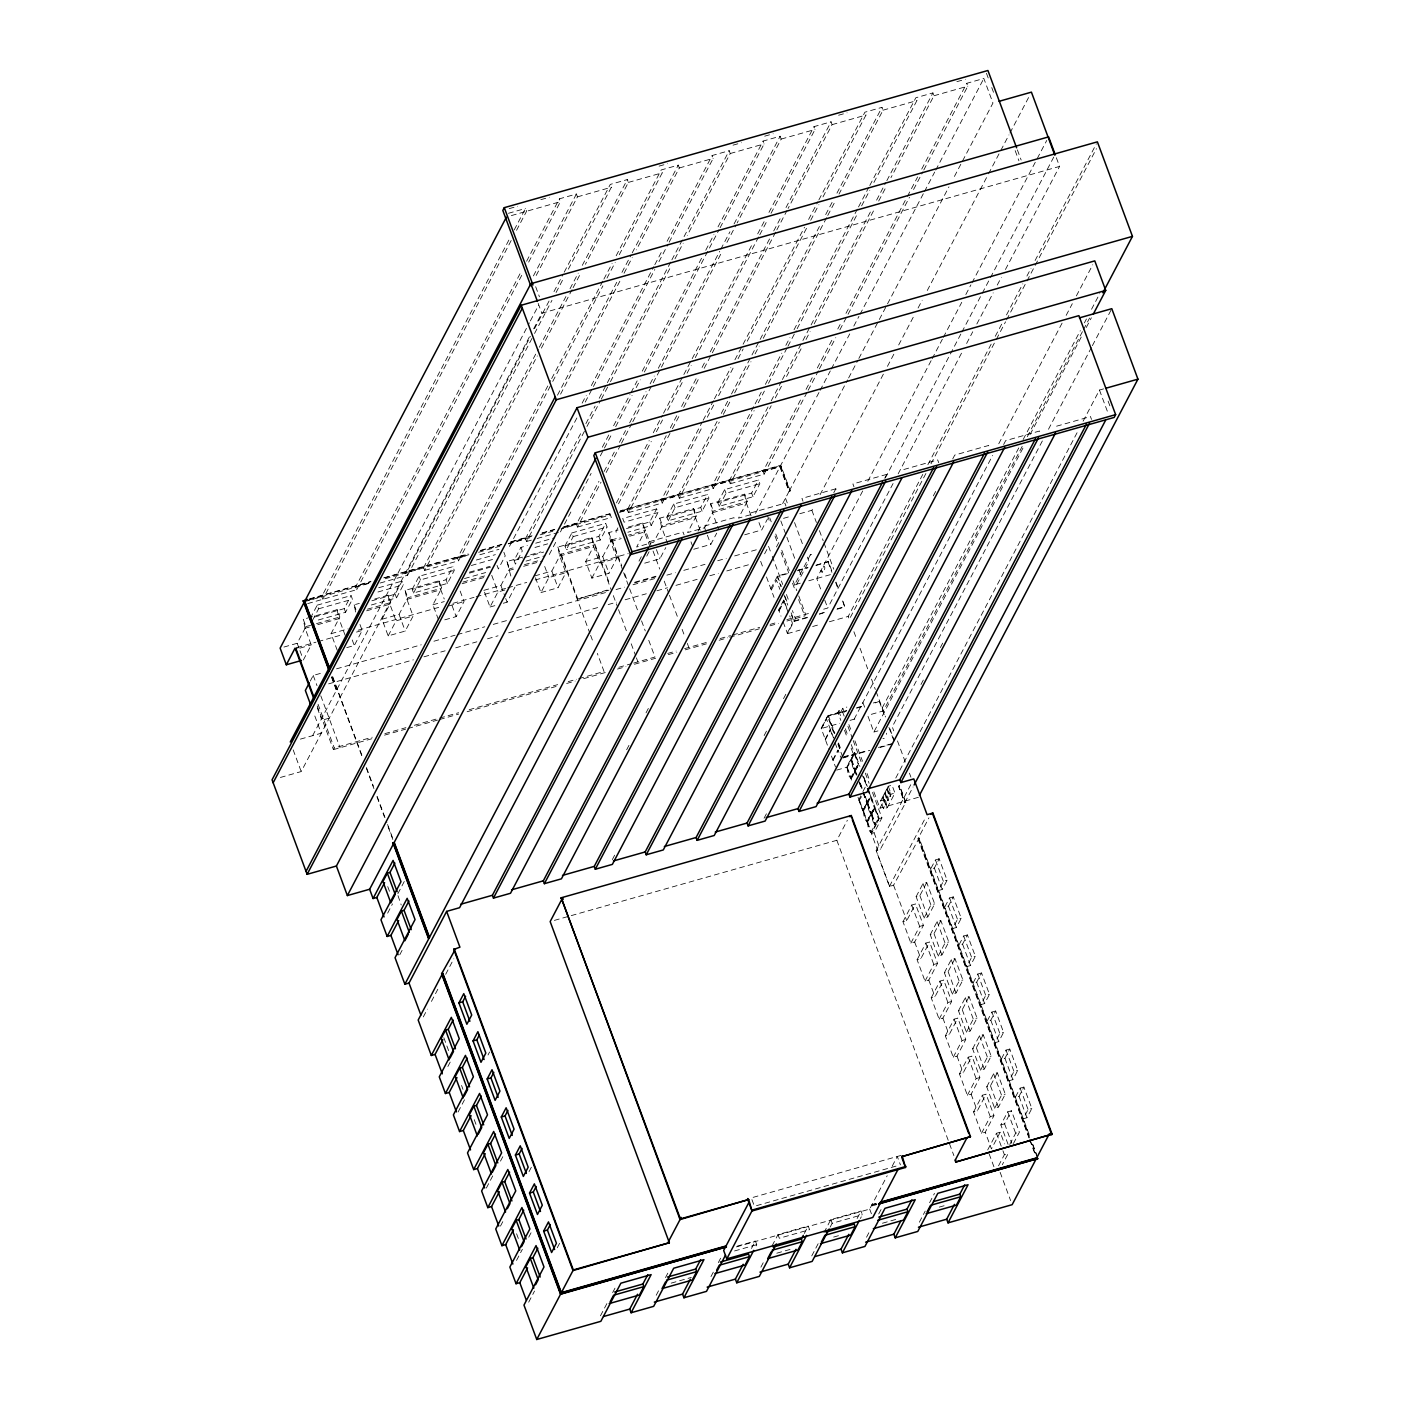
<?xml version="1.0" encoding="UTF-8"?>
<svg xmlns="http://www.w3.org/2000/svg" width="1410" height="1410" viewBox="0 0 1410 1410"><rect width="100%" height="100%" fill="white"/><g stroke="black" fill="none" stroke-linecap="round" stroke-linejoin="round"><path stroke-width="0.75" stroke-dasharray="5 3.75" d="M822.753 571.72C818.064 566.661 823.757 578.735 824.85 567.701C824.321 563.736 821.343 569.605 824.85 567.701M283.921 647.049L297.193 643.277L305.952 626.604L303.238 619.29L308.438 617.809M310.359 618.232L317.215 605.172L318.572 608.82L311.716 621.88M308.526 600.202L321.78 596.448L510.138 237.691M514.227 229.9L525.489 208.451L526.547 211.288L516.307 230.782M511.178 240.528L322.837 599.285L321.78 596.448M303.379 659.951L311.257 644.916L305.089 628.261L303.238 619.29M337.254 650.345L331.068 633.689L339.828 616.998L337.096 609.684L310.482 617.227M314.589 617.016L344.216 608.626L351.072 595.566L352.447 599.215L345.591 612.275L315.946 620.682M307.68 603.586L356.712 589.68L355.655 586.842L521.488 270.984M526.6 261.238L559.365 198.845L576.408 194.016L577.465 196.854L534.478 278.739M356.712 589.68L522.528 273.822M528.679 262.119L560.404 201.683L559.365 198.845M310.27 681.065L313.231 675.443L321.709 673.046M533.421 275.902L576.408 194.016M346.719 647.648L354.298 645.498L362.194 630.481L359.444 623.079M331.526 677.258L336.056 689.472L337.219 688.82M312.632 735.667L529.349 322.872M530.371 320.934L538.549 305.353M280.396 777.456L301.211 771.552L529.543 336.637M533.65 328.83L541.828 313.231L1059.562 166.415L1055.914 156.563M438.422 619.607L432.923 604.802L441.683 588.129L438.951 580.797L405.093 590.402L406.944 599.373L413.112 616.029L405.234 631.063L388.173 635.892L381.987 619.237L390.746 602.563L388.032 595.231L371.641 599.885M371.87 600.783L395.152 594.174L402.009 581.114L403.366 584.78L396.51 597.84L371.112 605.049M380.118 583.035L407.631 575.227L406.591 572.389L530.442 336.479M534.531 328.689L549.9 299.431M553.989 291.641L563.207 274.086M564.229 272.148L610.283 184.41L627.344 179.563L628.402 182.401L585.397 264.287M407.631 575.227L533.544 335.421M534.566 333.465L551.962 300.33M556.069 292.522L563.225 278.88M568.353 269.134L611.341 187.248L610.283 184.41M381.987 619.237L399.048 614.408L407.807 597.734L441.683 588.129M412.213 589.345L419.07 576.285L452.927 566.679L454.302 570.327L447.446 583.405L413.571 592.993L412.213 589.345L446.071 579.739L452.927 566.679M406.591 572.389L423.635 567.56L538.285 349.187M539.307 347.248L565.921 296.558M570.01 288.75L578.206 273.152M582.295 265.362L627.344 179.563M388.173 635.892L396.069 620.876L413.112 616.029M423.635 567.56L424.692 570.398L537.298 355.937M541.387 348.129L572.09 289.632M573.112 287.693L580.285 274.033M413.571 592.993L420.427 579.933L454.302 570.327M317.197 705.916L333.412 749.626L334.276 747.97L372.222 737.218M424.692 570.398L458.567 560.792L457.51 557.955L550.658 380.524M551.68 378.585L602.863 281.101M603.885 279.145L612.081 263.547M616.17 255.756L661.22 169.958L678.263 165.129L679.32 167.966L636.333 249.852M458.567 560.792L551.715 383.361M552.738 381.423L602.898 285.877M606.987 278.087L615.183 262.489M619.272 254.681L662.259 172.796L661.22 169.958M557.479 395.188L616.857 282.106M621.969 272.359L631.187 254.822M632.209 252.866L678.263 165.129M560.581 394.13L619.959 281.048M624.048 273.24L632.226 257.642M444.785 619.836L456.153 616.611L464.049 601.594L459.924 590.49M582.136 403.137L586.243 395.329M591.354 385.582L653.799 266.649M654.822 264.71L661.977 251.05M667.106 241.304L712.138 155.523L729.199 150.694L730.239 153.514L687.252 235.399M509.486 546.34L577.042 417.66M585.238 402.079L592.412 388.42M593.434 386.481L654.839 269.486M658.946 261.696L668.146 244.142M669.168 242.203L713.196 158.361L712.138 155.523M483.841 590.349L500.902 585.52L509.662 568.847L516.007 567.049M520.924 547.397L522.282 551.063L515.425 564.123L514.068 560.457L520.924 547.397L527.269 545.6M508.446 543.52L525.489 538.673L581.801 431.442M585.89 423.652L595.108 406.098M599.197 398.29L606.353 384.648M607.393 382.692L670.843 261.819M671.865 259.863L729.199 150.694M484.529 592.2L490.028 607.005L497.924 591.988L505.503 589.838M525.489 538.673L526.547 541.51L585.925 428.428M586.948 426.472L600.255 401.127M601.277 399.189L609.455 383.59M610.477 381.634L670.878 266.596M674.967 258.805L683.163 243.207M503.299 603.251L507.089 602.176L514.967 587.159M602.352 447.181L609.525 433.54M613.614 425.732L629.988 394.536M631.028 392.597L637.161 380.894M642.273 371.147L701.651 258.065M705.74 250.257L713.936 234.659M718.025 226.869L763.074 141.088L780.118 136.241L781.175 139.079L737.166 222.921M560.422 531.905L571.684 510.455M577.818 498.77L591.125 473.408M600.343 455.871L603.409 450.019M604.432 448.063L611.605 434.421M615.694 426.631L632.068 395.435M636.174 387.627L640.263 379.836M644.352 372.029L719.082 229.707M720.105 227.75L764.114 143.908L763.074 141.088M549.283 554.518L556.157 541.458M534.778 575.914L551.839 571.068L560.581 554.394M564.987 546.005L571.843 532.945L573.2 536.611L566.344 549.671L564.987 546.005L598.862 536.399L605.718 523.339L607.076 527.005L600.219 540.065L566.344 549.671M563.154 527.992L576.426 524.238L598.95 481.339M604.062 471.592L614.302 452.099M619.413 442.352L625.564 430.649M629.653 422.841L646.027 391.663M650.116 383.855L654.222 376.065M658.311 368.257L719.735 251.28M720.757 249.323L729.957 231.786M734.064 223.978L780.118 136.241M535.465 577.765L540.964 592.57L548.842 577.554L565.904 572.707L559.717 556.051L557.866 547.08L591.742 537.474L611.076 589.574M576.426 524.238L577.483 527.076L601.012 482.22M606.141 472.473L620.471 445.19M621.493 443.233L631.733 423.74M632.755 421.784L652.196 384.736M653.218 382.797L660.391 369.138M661.413 367.199L721.797 252.161M726.925 242.414L736.143 224.86M540.964 592.57L558.008 587.741L566.767 571.05M387.644 913.169L392.491 903.898M397.884 893.658L404.74 880.598M617.703 556.615L608.944 573.288L591.883 578.135L585.696 561.462L594.456 544.789L560.528 554.412M616.434 502.929L649.199 440.537M653.288 432.747L662.506 415.192M663.528 413.236L691.164 360.607M692.187 358.651L752.57 243.613M757.699 233.866L764.854 220.224M768.961 212.416L813.993 126.636L831.054 121.806L832.094 124.644L788.084 208.469M618.514 503.811L651.261 441.418M656.39 431.671L662.524 419.986M667.653 410.222L683.004 380.982M687.093 373.192L691.182 365.384M695.289 357.594L758.739 236.704M759.779 234.765L766.934 221.106M771.023 213.315L815.05 129.473L813.993 126.636M607.216 590.05L577.201 599.179L608.961 590.173M585.696 561.462L602.757 556.633L611.517 539.96M617.88 527.834L615.923 531.57L617.28 535.236M619.765 511.936L627.344 509.786L666.243 435.708M670.349 427.9L677.505 414.258M681.594 406.45L696.963 377.21M702.074 367.464L705.141 361.612M710.27 351.865L769.631 238.783M773.72 230.976L780.893 217.334M786.004 207.587L831.054 121.806M591.883 578.135L600.642 561.444M627.344 509.786L628.402 512.623L671.389 430.737M672.411 428.781L679.585 415.139M683.674 407.349L699.025 378.091M704.154 368.345L711.31 354.703M712.332 352.747L775.8 231.875M776.822 229.918L787.062 210.425M399.77 954.799L402.678 949.23M626.498 528.574L649.781 521.964L656.637 508.904L657.994 512.57L651.138 525.63L627.855 532.24M628.402 512.623L662.277 503.017L661.22 500.18L702.162 422.207M703.185 420.25L713.425 400.757M714.447 398.801L730.821 367.605M734.927 359.814L742.083 346.155M743.105 344.216L804.528 227.221M808.617 219.431L817.835 201.877M818.858 199.938L864.912 112.201L881.973 107.354L883.03 110.192L839.02 194.034M662.277 503.017L702.198 426.983M707.309 417.237L714.482 403.595M718.571 395.787L733.923 366.547M738.029 358.739L743.14 348.993M747.229 341.202L806.608 228.12M810.697 220.312L818.893 204.714M822.982 196.924L865.969 115.038L864.912 112.201M638.994 561.145L642.043 555.328M667.758 543.819L661.572 527.164L659.721 518.193L693.597 508.587L696.311 515.919L662.4 525.525L653.676 542.198L636.633 547.027L645.375 530.354L628.455 535.148M666.842 517.135L673.698 504.075L707.573 494.469L708.93 498.118L702.074 511.178L668.199 520.784L666.842 517.135L700.717 507.529L707.573 494.469M661.22 500.18L678.28 495.351L717.179 421.255M721.268 413.465L730.486 395.91M731.508 393.972L750.948 356.924M751.971 354.967L759.144 341.326M760.166 339.369L820.567 224.349M825.678 214.584L832.852 200.943M836.941 193.152L881.973 107.354M646.749 556.174L649.71 550.534M678.28 495.351L679.32 498.188L719.259 422.154M723.348 414.346L730.503 400.704M734.61 392.896L750.984 361.7M755.073 353.91L759.179 346.102M763.268 338.312L826.736 217.422M827.758 215.483L834.914 201.824M668.199 520.784L675.055 507.723L708.93 498.118M644.705 563.154L659.862 558.853L665.784 547.573M423.3 1016.927L427.371 1009.172M431.442 1001.417L439.567 985.925M445.683 974.31L453.809 958.8M696.311 515.919L687.551 532.592L704.612 527.745L713.372 511.072L747.229 501.466L744.515 494.152L710.64 503.74L712.491 512.729L718.677 529.385M679.32 498.188L713.196 488.583L712.156 485.745L754.121 405.798M755.143 403.859L761.277 392.156M765.383 384.366L781.757 353.17M785.846 345.362L789.935 337.572M794.041 329.764L857.509 208.891M858.531 206.935L868.754 187.442M869.776 185.485L915.848 97.748L932.909 92.919L933.949 95.757L890.961 177.642M713.196 488.583L754.139 410.592M758.245 402.784L764.379 391.099M768.468 383.291L786.903 348.2M787.926 346.243L796.121 330.645M797.143 328.706L857.527 213.668M861.616 205.878L869.811 190.279M873.9 182.472L916.905 100.586L915.848 97.748M698.073 531.165L700.1 527.287L733.976 517.682L735.033 520.519M717.778 502.683L724.634 489.623L758.492 480.017L759.849 483.683L752.993 496.743L719.135 506.349L717.778 502.683L751.636 493.077L758.492 480.017M712.156 485.745L729.199 480.916L770.142 402.925M771.164 400.969L781.404 381.476M782.427 379.519L801.885 342.471M802.907 340.533L810.063 326.873M811.085 324.935L871.486 209.896M876.597 200.149L885.815 182.595M886.837 180.656L932.909 92.919M729.199 480.916L730.257 483.736L771.199 405.763M775.288 397.955L781.44 386.252M786.551 376.505L801.902 347.265M806.009 339.457L810.098 331.667M814.187 323.859L874.588 208.839M878.677 201.031L885.85 187.389M719.135 506.349L725.991 493.288L759.849 483.683M693.738 549.248L710.799 544.401L716.703 533.139M447.869 1066.524L451.764 1059.121M747.229 501.466L738.487 518.14L753.645 513.839M730.257 483.736L764.132 474.13L763.074 471.31L800.95 399.171M806.062 389.407L812.213 377.721M817.324 367.975L832.675 338.717M837.804 328.971L840.871 323.119M845.982 313.373L906.383 198.352M907.406 196.395L917.646 176.902M921.735 169.094L966.766 83.313L983.828 78.467L992.957 103.053L953.037 179.088M764.132 474.13L807.119 392.244M808.141 390.306L818.382 370.795M819.404 368.856L835.777 337.66M839.866 329.852L847.04 316.21M848.062 314.254L909.485 197.277M913.574 189.486L922.792 171.932M923.814 169.975L967.824 86.151L966.766 83.313M626.657 749.767L629.706 743.934M646.027 712.861L649.076 707.044M755.531 513.311L779.941 466.833L789.054 491.403L781.651 505.503M763.074 471.31L780.135 466.463L819.034 392.368M820.056 390.429L830.296 370.936M831.318 368.979L849.736 333.888M853.825 326.08L858.954 316.333M859.977 314.395L923.444 193.505M924.466 191.549L934.689 172.055M935.729 170.117L983.828 78.467M744.674 534.795L761.717 529.966L767.551 518.845M458.109 1111.979L465.882 1097.156M488.019 1054.997L489.587 1052.019M780.135 466.463L789.247 491.033L847.604 379.907M848.626 377.95L857.826 360.414M858.849 358.457L878.307 321.41M879.329 319.471L886.502 305.811M887.524 303.873L948.93 186.878M789.054 491.403L790.217 490.768L780.752 465.247L620.224 510.772M764.608 553.83L767.569 548.19M612.328 859.606L615.377 853.79M776.469 546.957L779.536 541.123M770.812 588.693L777.474 576.038L787.661 573.147M799.734 513.734L811.878 510.297L813.923 506.401M820.056 494.734L883.365 374.144M887.436 366.371L894.592 352.764M898.681 344.974L913.997 315.805M918.069 308.032L922.158 300.242M927.269 290.513L987.511 175.774M988.533 173.818L999.76 152.439M1000.783 150.482L1008.961 134.919M1009.983 132.981L1029.37 96.021M771.305 589.997L776.452 580.18L779.889 589.415M833.786 492.672L835.83 488.794L836.888 491.632M778.866 610.371L784.03 600.554M779.078 610.953L784.242 601.136M810.45 554.624L794.605 584.798L800.774 583.035M796.791 584.181L808.864 561.145L807.366 557.091M486.344 1188.066L494.117 1173.243M500.479 1161.117L503.423 1155.53M787.274 633.055L792.438 623.22L789.706 615.853M783.167 621.986L787.503 633.636L793.883 621.493L809.358 617.104M791.116 612.804L794.147 620.982L795.381 618.62L792.402 610.583M862.691 490.997L816.742 578.505L821.131 590.332M867.802 481.268L931.111 360.678M932.133 358.739L942.338 339.281M943.361 337.343L961.743 302.339M965.832 294.549L970.926 284.838M971.948 282.881L1035.257 162.309M1037.231 158.554L1046.714 140.489M815.897 565.586L828.393 561.603L832.182 571.808M786.921 621.017L804.705 615.976L805.568 614.319L797.531 592.658M884.722 478.237L886.767 474.359L887.807 477.197M885.286 477.955L960.844 334.047M961.867 332.09L981.272 295.148M982.294 293.192L989.432 279.585M990.455 277.629L1053.764 157.056M500.462 1226.101L503.388 1220.549M529.032 1171.675L531.94 1166.14M823.687 609.19L827.705 608.045L893.076 483.542M898.188 473.813L961.514 353.187M966.626 343.458L972.741 331.773M976.83 324L993.186 292.875M997.258 285.084L1001.347 277.312M1005.436 269.521L1059.562 166.415M764.132 735.562L767.199 729.745M783.502 698.673L786.568 692.839M837.011 609.261L844.801 607.058L842.81 600.413M829.38 621.757L848.221 616.417L922.774 474.43M927.868 464.718L991.177 344.128M995.266 336.338L1002.422 322.731M1006.493 314.959L1022.832 283.833M1026.921 276.06L1031.01 268.27M1035.099 260.498L1096.363 143.802M925.912 473.496L849.313 619.378L848.221 616.417M931.005 463.784L995.337 341.238M996.359 339.299L1005.559 321.797M1006.581 319.858L1025.969 282.899M1026.991 280.942L1096.434 148.684M516.518 1260.434L522.37 1249.313M528.732 1237.205L531.658 1231.6M764.079 818.223L767.146 812.389M933.332 495.862L936.399 490.028M952.702 458.955L954.746 455.077L988.621 445.472L989.661 448.31M834.509 733.676L827.899 715.875L841.047 711.592M821.378 728.882L826.542 719.065L834.156 739.598M844.149 716.121L841.876 710.023L838.738 710.904L837.91 712.491L840.836 720.404M528.697 1302.188L534.531 1291.066M557.267 1247.762L560.175 1242.21M825.202 739.175L830.349 729.34M825.396 739.721L830.561 729.904M840.448 712.755L842.827 708.225L846.846 707.08M832.834 759.743L837.998 749.926L840.748 757.346M854.143 719.206L992.622 455.448M998.756 443.762L1062.082 323.137M1066.171 315.364L1072.305 303.696M1076.376 295.906L1092.732 264.78M833.046 760.307L838.192 750.472M1003.638 444.52L1005.665 440.625L1039.54 431.019L1040.598 433.857M875.205 702.903L879.664 701.193L873.372 702.973M843.656 756.8L853.332 754.068L854.654 752.341L859.871 766.405M836.676 770.107L846.828 767.216L854.654 752.341M846.881 767.939L851.428 760.096L855.112 770.036C850.23 790.235 842.986 764.167 851.428 760.096M851.129 759.884L854.812 753.645L858.514 763.586C854.689 780.329 847.639 757.029 854.812 753.645M882.202 707.979L1019.042 447.358M1023.131 439.567L1080.307 330.663M1084.396 322.872L1086.44 318.995M1091.534 309.266L1099.712 293.703M1022.18 446.424L883.312 710.94L868.719 715.064M1027.291 436.695L1082.422 331.667M1083.444 329.728L1089.578 318.043M868.014 716.315L873.865 732.054L1023.977 446.159M1030.093 434.492L1082.175 335.298M1086.264 327.525L1091.358 317.796M850.582 777.897L855.112 770.036M854.812 769.825L858.514 763.586M855.465 770.988L850.935 778.831L855.465 770.988L856.945 774.971M855.165 770.776C864.559 756.148 851.763 770.653 856.645 774.742M1042.36 440.942L892.248 726.837L893.746 730.874M1048.476 429.274L1091.375 347.583M1092.397 345.644L1111.785 308.684M571.244 915.619L836.853 840.289L847.357 820.267M860.699 795.822L859.148 799.54M862.902 791.609L865.299 787.027M863.554 792.773L867.238 802.713L862.708 810.574L859.025 800.616L861.034 796.756M859.025 800.616L861.528 796.632M920.994 684.467L924.061 678.651M940.364 647.578L943.431 641.744M862.708 810.574L867.238 802.713M863.255 792.543L866.938 802.501L870.64 796.262L867.679 788.296M866.938 802.501L870.64 796.262M863.061 811.508L867.591 803.665L871.292 813.605C866.41 833.803 859.166 807.718 867.591 803.665M867.291 803.436L870.975 797.196L874.676 807.154C870.851 823.898 863.801 800.58 870.975 797.196M600.466 1315.812L608.256 1300.989M612.663 1292.6L615.588 1286.995M866.745 821.466L871.292 813.605M870.992 813.394L874.676 807.154M867.097 822.4L871.644 814.557L875.328 824.497C870.446 844.696 863.202 818.611 871.644 814.557M871.345 814.328L875.028 808.089L878.712 818.047C874.887 834.79 867.855 811.473 875.028 808.089M880.58 800.88L882.396 797.443C884.229 795.064 887.895 804.951 885.321 805.322L883.506 808.758L880.58 800.88L884.334 799.822L887.26 807.701L883.506 808.758M882.678 796.914L884.546 793.337C886.379 790.939 890.062 800.845 887.472 801.197L885.586 804.793L883.4 796.721M884.828 792.79L886.714 789.212C888.547 786.815 892.23 796.721 889.639 797.091L887.754 800.668L885.568 792.596M890.644 796.35L886.996 788.683L888.265 786.251L892.019 785.176L894.945 793.054L887.26 807.701M873.883 791.891L879.928 808.212L884.334 799.822M895.773 778.038L1077.98 431.002M1083.091 421.238L1099.465 390.059L1103.589 388.878M870.798 832.341L875.328 824.497M875.028 824.286L878.712 818.047M889.922 796.544L891.19 794.13L894.945 793.054M881.92 817.87L879.258 818.628L871.45 833.504L874.094 832.764L881.92 817.87L872.103 791.415M910.754 784.718L876.174 850.582L889.463 886.379L893.57 885.216L919.126 838.104L1029.67 1135.914M889.622 886.326L876.174 850.582L880.281 849.419L905.837 802.308L899.668 785.634L898.699 785.916L904.885 802.572L905.837 802.308M904.885 802.572L913.063 786.974M656.214 1295.261L659.122 1289.709M665.485 1277.619L668.41 1272.014M889.463 886.379L925.066 818.575M1029.23 1137.623L918.157 838.368L928.926 817.87M710.975 1276.579L713.901 1271.027M718.307 1262.637L721.233 1257.033M902.982 921.717L911.724 905.044L915.478 903.986L923.409 925.365L914.667 942.039L910.913 943.096L902.982 921.717L906.718 920.659L915.478 903.986M916.13 896.654L922.986 883.594L926.74 882.537L934.671 903.916L927.815 916.976L924.079 918.033L916.13 896.654L919.884 895.597L926.74 882.537M943.361 881.285L935.429 859.906L939.166 858.849L935.429 859.906L930.582 869.124L934.337 868.066L939.166 858.849L947.115 880.21L942.268 889.446L938.514 890.521L943.361 881.303L947.115 880.21M910.913 943.096L919.672 926.423L923.409 925.365M924.079 918.033L930.935 904.973L934.671 903.916M751.477 1248.467L755.39 1240.994L756.765 1244.66L754.755 1248.467M917.099 959.752L925.841 943.079L929.595 942.021L937.544 963.4L928.785 980.073L925.031 981.148L917.099 959.752L920.853 958.694L929.595 942.021M930.247 934.689L937.104 921.629L940.858 920.571L948.789 941.951L941.933 955.011L938.196 956.086L930.247 934.689L934.002 933.632L940.858 920.571M953.301 896.883L949.547 897.958L944.7 907.176L948.454 906.101L953.283 896.883L961.232 918.262L956.385 927.498L952.631 928.556L957.478 919.338L961.232 918.262M760.889 1267.167L764.766 1259.747M772.098 1245.788L777.985 1234.596L808.212 1226.013L809.587 1229.679L779.342 1238.262L777.985 1234.596M925.031 981.148L933.79 964.458L937.544 963.4M938.196 956.086L945.053 943.026L948.789 941.951M804.299 1233.486L808.212 1226.013M931.217 997.804L939.977 981.131L943.713 980.056L951.662 1001.435L942.902 1018.126L939.148 1019.183L931.217 997.804L934.971 996.729L943.713 980.056M944.365 972.741L951.221 959.681L954.975 958.606L962.907 980.003L956.051 993.063L952.314 994.12L944.365 972.741L948.119 971.666L954.975 958.606M967.419 934.918L963.664 935.993L958.818 945.211L962.572 944.154L967.419 934.936L975.35 956.297L970.503 965.533L966.766 966.59L971.596 957.372L975.35 956.297M811.755 1255.887L819.545 1241.064M823.951 1232.675L830.807 1219.615L861.034 1211.031L862.409 1214.697L860.4 1218.522M939.148 1019.183L947.908 1002.51L951.662 1001.435M952.314 994.12L959.17 981.06L962.907 980.003M830.155 1227.088L832.164 1223.281L862.409 1214.697M945.335 1035.839L954.094 1019.166L957.831 1018.108L965.779 1039.487L957.02 1056.16L953.266 1057.218L945.335 1035.839L949.089 1034.781L957.831 1018.108M958.483 1010.776L965.339 997.716L969.093 996.659L977.042 1018.038L970.168 1031.098L966.432 1032.155L958.483 1010.776L962.237 1009.719L969.093 996.659M981.536 972.953L977.782 974.046L972.935 983.246L976.689 982.188L981.536 972.97L989.467 994.35L984.621 1003.567L980.884 1004.643L985.713 995.425L989.467 994.35M857.121 1218.504L861.034 1211.031M736.372 1246.898L869.67 1209.093L887.207 1175.711M892.248 1166.088L897.289 1156.482L900.408 1164.871M875.998 1203.735L871.874 1204.915L872.226 1205.85L876.632 1204.299M953.266 1057.218L962.025 1040.545L965.779 1039.487M966.432 1032.155L973.288 1019.095L977.042 1018.038M866.533 1237.205L870.411 1229.784M878.73 1213.957L881.655 1208.37M959.452 1073.874L968.212 1057.2L971.948 1056.143L979.897 1077.522L971.137 1094.195L967.383 1095.27L959.452 1073.874L963.206 1072.816L971.948 1056.143M972.618 1048.811L979.474 1035.751L983.211 1034.693L991.159 1056.072L984.303 1069.132L980.549 1070.208L972.618 1048.811L976.355 1047.753L983.211 1034.693M995.654 1011.005L991.9 1012.08L987.053 1021.298L990.807 1020.223L995.654 1011.023L1003.585 1032.384L998.738 1041.62L995.002 1042.677L999.831 1033.459L1003.585 1032.384M967.383 1095.27L976.143 1078.597L979.897 1077.522M980.549 1070.208L987.405 1057.147L991.159 1056.072M973.57 1111.926L982.329 1095.253L986.083 1094.178L994.015 1115.574L985.255 1132.248L981.501 1133.305L973.57 1111.926L977.324 1110.851L986.083 1094.178M986.736 1086.863L993.592 1073.803L997.328 1072.728L1005.277 1094.125L998.421 1107.185L994.667 1108.242L986.736 1086.863L990.472 1085.788L997.328 1072.728M1009.771 1049.04L1006.017 1050.115L1001.17 1059.333L1004.925 1058.275L1009.771 1049.058L1017.72 1070.419L1012.873 1079.655L1009.119 1080.712L1013.949 1071.512L1017.72 1070.419M919.355 1222.223L925.189 1211.102M929.595 1202.712L934.478 1193.389M981.501 1133.305L990.261 1116.632L994.015 1115.574M994.667 1108.242L1001.523 1095.182L1005.277 1094.125M987.687 1149.961L996.447 1133.287L1000.201 1132.23L1004.519 1143.898M1008.062 1144.356L1000.853 1124.898L1007.709 1111.838L1011.446 1110.78L1019.395 1132.177L1012.539 1145.237M1023.889 1087.075L1020.135 1088.168L1015.306 1097.385L1019.042 1096.31L1023.889 1087.092L1031.838 1108.489L1026.991 1117.725L1023.237 1118.782L1028.084 1109.547L1031.838 1108.489M1000.201 1132.23L991.441 1148.903L985.255 1132.248M1000.853 1124.898L1004.59 1123.841L1011.446 1110.78M998.544 1165.806L1004.396 1154.702L1008.132 1153.627L1002.298 1164.748M1009.771 1144.444L1015.641 1133.252L1019.395 1132.177M886.485 734.363L886.555 733.182M884.193 738.54L882.942 738.417M509.169 208.645L517.611 206.248M540.841 199.656L549.283 197.259M659.104 166.116L667.547 163.719M733.024 145.16L741.466 142.762M764.696 136.171L773.156 133.774M838.615 115.215L847.075 112.818M956.879 81.674L965.339 79.277M508.428 213.298L525.489 208.451M511.372 215.589L560.404 201.683M577.465 196.854L611.341 187.248M628.402 182.401L662.259 172.796M679.32 167.966L713.196 158.361M730.239 153.514L764.114 143.908M781.175 139.079L815.05 129.473M832.094 124.644L865.969 115.038M883.03 110.192L916.905 100.586M933.949 95.757L967.824 86.151M309.742 598.809L371.006 581.449M383.679 577.853L468.155 553.883M480.828 550.305L501.942 544.313M510.402 541.916L533.632 535.324M542.074 532.927L554.747 529.332M563.207 526.935L611.781 513.17M309.231 599.268L370.284 581.96M384.877 577.818L468.332 554.148M480.369 550.746L501.537 544.736M511.689 541.863L531.306 536.293M541.881 533.297L554.588 529.702M564.511 526.882L609.754 514.051L610.107 515.002L561.074 528.909M621.123 510.825L780.558 465.617L790.023 491.138M355.655 586.842L370.812 582.541M457.51 557.955L468.878 554.729M304.542 601.647L370.618 582.912M385.23 578.77L468.684 555.099M478.607 552.279L499.774 546.287M508.252 543.872L531.658 537.245M540.118 534.848L552.826 531.235M619.572 512.306L780.911 466.551M479.858 554.747L498.911 549.354M526.547 541.51L535.007 539.113M537.139 538.514L558.307 532.504M577.483 527.076L611.341 517.47L610.301 514.632M317.091 605.19L351.072 595.566M378.726 587.723L402.009 581.114M476.333 560.034L495.386 554.641M535.729 543.185L554.782 537.792M571.773 532.962L605.718 523.339M656.637 508.904L622.709 518.527L624.136 522.176L657.994 512.57M318.572 608.82L352.447 599.215M377.968 591.988L403.366 584.78M471.345 565.498L492.513 559.488M534.972 547.45L547.679 543.855M573.2 536.611L607.076 527.005M355.637 612.028L354.157 604.837L359.356 603.374M469.407 572.16L489.887 566.362M510.843 576.055L506.948 561.515L522.387 557.144M530.565 554.817L540.805 551.909M591.742 537.474L593.592 546.446L599.779 563.101L616.822 558.272L610.636 541.616L608.785 532.627L618.091 530.001M628.331 527.093L642.66 523.022L651.561 547.01M469.477 573.095L490.662 567.084M514.068 560.457L522.528 558.06M524.643 557.461L543.696 552.05M464.489 578.558L485.657 572.548M526 561.11L545.053 555.716M305.829 626.639L314.412 624.207M316.527 623.608L339.828 616.998M367.464 609.173L390.746 602.563M462.974 582.083L486.256 575.474M524.485 564.635L539.29 560.44M611.464 539.977L619.977 537.562M304.965 628.296L309.319 627.062M317.779 624.665L338.946 618.655L345.133 635.311M366.6 610.812L389.883 604.22L396.069 620.876M406.838 599.409L440.801 589.768L444.238 599.021M462.092 583.74L485.375 577.131M508.71 570.521L515.143 568.688M523.603 566.291L542.656 560.898M559.647 556.069L593.592 546.446M610.583 541.634L621.228 538.602M629.688 536.205L644.511 532.011L650.01 546.816M661.519 527.181L695.447 517.558L700.946 532.363M712.491 512.729L746.366 503.123L751.865 517.928M789.247 491.033L790.217 490.768M649.182 541.722L683.057 532.116L684.097 534.954M751.036 512.835L784.912 503.229L785.952 506.067M835.83 488.794L801.955 498.4L803.013 501.237M886.767 474.359L852.891 483.965L853.949 486.785M903.81 469.512L937.685 459.907L938.743 462.744M1056.601 426.19L1090.476 416.584L1091.516 419.422M331.068 633.689L348.129 628.842M432.923 604.802L444.291 601.577M297.017 647.56L315.981 642.184M318.078 641.585L341.273 635.011M358.122 630.217L440.325 606.917M452.962 603.339L474.042 597.346M476.139 596.765L505.644 588.393M507.759 587.794L526.723 582.418M535.148 580.021L628.278 553.619M299.925 648.142L311.257 644.916M356.501 632.085L362.194 630.481M448.891 605.895L464.049 601.594M783.537 518.334L791.627 516.042M490.028 607.005L495.721 605.401M634.87 582.207L656.038 576.197M634.482 582.929L655.65 576.937M336.532 668.834L421.238 644.811M433.945 641.215L455.13 635.205M457.245 634.606L484.776 626.798M493.236 624.401L508.058 620.188M516.536 617.791L605.489 592.57M616.064 589.556L624.542 587.159M633.019 584.762L656.302 578.153M666.895 575.139L675.372 572.742M683.832 570.345L705.018 564.335M717.725 560.739L726.203 558.325M734.663 555.928L757.963 549.318M328.636 683.85L413.359 659.827M423.934 656.831L445.119 650.821M455.712 647.824L476.88 641.814M487.472 638.818L498.065 635.804M508.658 632.808L599.708 606.987M608.186 604.573L616.663 602.176M625.124 599.779L646.309 593.769M656.901 590.772L667.476 587.759M675.954 585.361L697.139 579.351M709.847 575.756L718.307 573.359M726.784 570.944L750.085 564.335M810.327 554.659L811.296 554.377L810.133 555.029M336.056 689.472L337.025 689.19M797.848 570.257L808.018 567.366M816.178 565.058L828.393 561.603M787.379 573.676L777.192 576.567L780.981 586.772M797.566 570.786L807.754 567.895M808.758 580.779L835.249 573.271M329.112 718.201L322.449 720.087L323.313 718.448L321.392 718.994L316.88 706.833M300.418 739.122L321.216 733.235L313.654 712.861M384.86 733.641L405.939 727.648M414.364 725.269L437.541 718.695M439.656 718.095L458.62 712.72M469.16 709.723L557.673 684.625M568.212 681.629L576.637 679.25M578.752 678.651L604.044 671.477L597.329 653.394M618.849 667.283L631.557 663.669M633.672 663.07L654.963 657.042L648.265 638.959M667.67 653.429L676.13 651.032M684.608 648.635L707.591 642.114M720.105 638.554L730.521 635.61M732.618 635.011L759.708 627.327M770.124 624.383L778.479 622.004M786.815 619.642L811.614 612.61M333.412 749.626L371.835 738.734M384.542 735.139L405.71 729.129M407.842 728.529L437.488 720.122M439.603 719.523L458.655 714.112M467.133 711.715L556.086 686.476M566.661 683.48L575.139 681.083M583.617 678.686L606.899 672.077M617.492 669.063L625.97 666.666M634.429 664.269L655.615 658.259M668.322 654.663L676.8 652.248M685.26 649.851L706.445 643.841M719.153 640.246L727.613 637.831M729.728 637.232L759.391 628.825M769.966 625.828L778.443 623.432M794.147 620.982L809.64 616.593M819.615 613.755L825.608 612.063L819.333 614.284M837.293 608.75L845.083 606.529M787.503 633.636L800.069 630.076M812.636 626.516L821.008 624.136M827.899 715.875L846.74 710.517M856.786 707.679L865 705.352M846.476 711.045L827.617 716.386L821.254 728.529L839.761 723.277M856.504 708.19L864.718 705.864M850.036 720.369L858.32 718.025M873.865 732.054L877.954 730.909M843.321 757.434L868.049 750.42M878.448 747.476L893.024 743.352M843.057 757.963L869.864 750.349M880.263 747.406L892.741 743.863M879.928 808.212L918.404 797.302M554.377 920.395L569.129 916.2M918.157 838.368L919.126 838.104M901.043 1155.407L751.283 1197.883L753.786 1204.598M756.518 1205.673L896.178 1166.07M876.192 1203.364L872.067 1204.545L872.402 1205.48M872.226 1205.85L876.438 1204.651M737.254 1246.14L755.39 1240.994M734.575 1250.952L756.765 1244.66M671.16 1283.135L691.323 1277.425M776.804 1253.19L792.931 1248.608M833.645 1237.063L841.717 1234.772M882.448 1223.228L896.548 1219.227M939.289 1207.101L947.361 1204.81M1017.368 149.848L1021.14 160.017M986.454 73.285L988.727 79.418M991.759 87.579L994.032 93.712M1015.165 150.623L1018.919 160.793M1108.119 401.127L1110.393 407.243M1099.465 390.059L1108.577 414.575M811.878 510.297L816.408 522.476M819.422 530.601L823.193 540.77M823.951 542.797L833.751 569.199M897.483 740.937L905.696 763.074M909.432 773.138L910.931 777.174M835.971 582.03L839.003 590.191M828.128 562.114L831.918 572.337M835.707 582.541L838.738 590.72M842.528 600.924L844.801 607.058M853.914 631.733L856.205 637.919M860.029 648.23L867.679 668.834M871.503 679.126L875.328 689.437M876.086 691.499L885.55 717.02M889.957 728.899L894.363 740.779M879.399 701.704L885.268 717.549M888.952 727.437L894.081 741.29M949.547 897.941L957.478 919.32M963.664 935.976L971.613 957.372M977.782 974.028L985.731 995.407M991.9 1012.063L999.849 1033.442M1006.017 1050.097L1013.966 1071.494M1020.153 1088.15L1028.084 1109.547M934.337 868.066L942.268 889.446M948.454 906.101L956.385 927.498M962.572 944.154L970.503 965.533M976.689 982.188L984.621 1003.567M990.807 1020.223L998.738 1041.62M1004.925 1058.275L1012.873 1079.655M1019.042 1096.31L1026.991 1117.725M1032.719 1144.127L1038.06 1158.509M905.661 802.66L899.474 786.004L898.505 786.286L904.691 802.942M918.932 838.457L1029.476 1136.284M1032.525 1144.497L1037.866 1158.879M1029.987 1139.65L1035.24 1153.803M917.963 838.738L1029.036 1137.993M1029.793 1140.003L1035.046 1154.173M862.902 702.533L865.105 708.437M824.779 600.166L827.705 608.045M785.493 498.188L787.767 504.269M794.553 522.564L802.836 544.894M888.265 786.251L891.19 794.13M922.986 883.594L930.935 904.973M937.104 921.629L945.053 943.026M951.221 959.681L959.17 981.06M965.339 997.716L973.288 1019.095M979.474 1035.751L987.405 1057.147M993.592 1073.803L1001.523 1095.182M1007.709 1111.838L1015.641 1133.252M887.436 789.001L890.362 796.879M886.714 789.212L889.639 797.091M885.286 793.125L888.194 801.003M884.546 793.337L887.472 801.197M762.528 470.728L762.88 471.663M780.84 520.942L786.11 535.165M786.868 537.192L795.152 559.541M798.924 569.693L801.18 575.791M919.884 895.597L927.815 916.976M934.002 933.632L941.933 955.011M948.119 971.666L956.051 993.063M962.237 1009.719L970.168 1031.098M976.355 1047.753L984.303 1069.132M990.472 1085.788L998.421 1107.185M1004.59 1123.841L1011.816 1143.298M883.118 797.249L886.044 805.11M882.396 797.443L885.321 805.322M842.827 708.225L844.343 712.297M848.89 724.546L851.164 730.662M854.936 740.867L862.515 761.277M867.062 773.526L870.093 781.686M847.921 726.291L852.451 738.505M853.209 740.55L861.528 762.933M865.299 773.103L869.071 783.273M769.772 517.858L771.235 521.823M775.764 534.002L778.778 542.127M781.792 550.252L789.336 570.574M793.107 580.726L796.791 590.702M767.428 515.566L770.477 523.762M775.042 536.047L777.315 542.198M781.122 552.456L788.736 572.936M792.526 583.194L795.575 591.389M798.624 599.585L804.705 615.976M911.724 905.044L919.672 926.423M925.841 943.079L933.79 964.458M939.977 981.131L947.908 1002.51M954.094 1019.166L962.025 1040.545M968.212 1057.2L976.143 1078.597M982.329 1095.253L990.261 1116.632M996.447 1133.287L1002.228 1148.85M1002.951 1150.807L1004.396 1154.702M863.59 776.452L867.326 786.498M868.066 788.49L879.258 818.628M838.738 710.904L841.682 718.818M845.348 728.723L848.291 736.637M851.235 744.55L854.16 752.482M863.643 777.404L866.586 785.37L862.409 775.553M854.337 753.768L858.02 763.726M867.203 788.437L870.146 796.403M870.499 797.337L874.182 807.296M874.535 808.23L878.236 818.17M844.519 730.309L847.463 738.223M851.129 748.128L853.332 754.068M851.605 759.743L855.306 769.684M860.435 783.519L863.378 791.468M865.211 796.386L867.432 802.361M867.784 803.312L871.468 813.253M871.821 814.204L875.522 824.145M859.501 781.88L862.462 789.829M859.941 783.643L862.162 789.618M751.636 493.077L752.993 496.743M850.935 760.237L854.636 770.177M854.989 771.129L856.452 775.095M859.025 782.021L861.986 789.97M863.061 792.913L866.762 802.854M867.115 803.788L870.798 813.746M871.151 814.68L874.852 824.639M768.556 546.322L771.534 554.359M772.275 556.368L782.709 584.48M786.445 594.526L789.424 602.546M758.968 522.564L761.717 529.966M874.094 832.764L880.281 849.419M893.57 885.216L906.718 920.659M914.667 942.039L920.853 958.694M928.785 980.073L934.971 996.729M942.902 1018.126L949.089 1034.781M957.02 1056.16L963.206 1072.816M971.137 1094.195L977.324 1110.851M1000.131 1172.327L1010.635 1200.633M777.474 576.038L781.263 586.243M785.053 596.465L788.084 604.643M784.013 594.949L787.802 605.154M791.592 615.377L793.883 621.493M828.234 715.24L834.843 733.059M838.509 742.947L841.453 750.86M847.375 767.815L851.058 777.756M859.501 800.475L863.184 810.433M863.537 811.367L867.238 821.325M867.591 822.259L871.274 832.217M838.174 743.581L841.118 751.495M846.828 767.216L852.063 781.281M858.02 797.355L877.619 850.177M833.504 732.231L827.547 716.192L821.184 728.336L828.992 749.415M837.91 744.11L842.316 755.971M786.815 608.098L783.801 599.955L778.637 609.79L781.017 616.17M783.643 600.255L787.961 611.87M989.133 1153.856L995.636 1171.375M830.19 729.64L833.275 737.959M835.09 742.841L838.034 750.772M760.66 561.339L763.568 569.164M766.476 576.972L774.055 597.399M831.459 756.06L835.513 766.987M728.653 480.334L729.005 481.268M724.634 489.623L725.991 493.288M711.609 485.163L711.962 486.115M836.853 840.289L953.9 1155.636M710.64 503.74L713.372 511.072M700.717 507.529L702.074 511.178M704.612 527.745L706.674 533.297M707.362 535.148L710.799 544.401M677.734 494.769L678.087 495.721M690.988 541.845L693.05 547.397M673.698 504.075L675.055 507.723M660.673 499.616L661.026 500.55M659.721 518.193L662.436 525.507M649.781 521.964L651.138 525.63M656.425 549.6L659.862 558.853M653.059 551.028L659.757 569.094M664.233 581.149L668.71 593.205M669.45 595.214L678.404 619.307M682.123 629.353L684.361 635.381M687.34 643.418L688.838 647.437M626.798 509.221L627.15 510.156M535.677 286.724L539.431 296.805M538.179 303.397L541.828 313.231M869.67 1209.093L871.539 1214.116M611.887 539.237L621.722 565.692M624.736 573.835L627.75 581.977M608.785 532.627L622.92 570.68M623.661 572.689L628.137 584.727M629.618 588.745L637.813 610.847M641.55 620.876L645.269 630.922M598.862 536.399L600.219 540.065M602.757 556.633L608.944 573.288M594.844 544.066L609.948 584.762M613.315 595.602L617.791 607.639M618.532 609.649L626.727 631.75M631.204 643.788L635.681 655.844M636.421 657.853L637.902 661.872M575.879 523.656L576.232 524.608M830.807 1219.615L832.164 1223.281M560.968 553.672L577.589 598.439M557.866 547.08L589.874 633.319M590.614 635.328L593.61 643.365M551.839 571.068L558.008 587.741M544.718 566.45L548.842 577.554M524.961 538.091L525.296 539.043M503.863 552.226L505.221 555.892L498.364 568.953L497.007 565.287M506.948 561.515L509.662 568.847M500.902 585.52L505.027 596.624M505.714 598.475L507.089 602.176M491.738 575.333L497.924 591.988M456.963 557.373L457.316 558.325M446.071 579.739L447.446 583.405M452.046 605.507L456.153 616.611M423.106 566.979L423.441 567.93M419.07 576.285L420.427 579.933M406.045 571.826L406.397 572.76M405.093 590.402L407.807 597.734M395.152 594.174L396.51 597.84M399.048 614.408L405.234 631.063M355.108 586.26L355.461 587.212M354.157 604.837L356.201 610.336M344.216 608.626L345.591 612.275M352.236 639.946L354.298 645.498M321.251 595.866L321.603 596.818M332.725 676.729L361.912 755.337M366.494 767.674L373.35 786.163M377.157 796.438L386.851 822.541M387.574 824.462L393.002 839.091M332.496 676.976L361.718 755.707M366.3 768.045L373.914 788.578M376.964 796.809L384.507 817.113M388.085 826.771L392.808 839.461M331.667 676.747L336.25 689.102M313.231 675.443L317.003 685.63M320.793 695.8L340.074 747.741M387.732 886.59L390.605 894.31M443.833 1037.725L448.873 1051.331M461.563 1085.488L462.991 1089.384M474.236 1119.646L476.404 1125.48M516.589 1233.768L518.757 1239.601M297.193 643.277L299.255 648.847M299.942 650.697L302.692 658.1M318.061 704.26L334.276 747.97M293.174 749.891L301.211 771.552M398.008 895.667L401.215 904.991M744.515 494.152L746.366 503.123M693.597 508.587L695.447 517.558M642.66 523.022L644.511 532.011M438.951 580.797L440.801 589.768M388.032 595.231L389.883 604.22M337.096 609.684L338.946 618.655"/><path stroke-width="1.5" d="M1016.61 147.821L987.916 70.5L504.286 207.658L502.824 210.442L530.759 285.719M329.253 671.142L303.22 600.977L307.644 599.409M329.482 668.834L304.542 601.647L280.132 648.124L286.318 664.78L301.476 660.479M506.384 217.193L304.736 601.277L329.728 668.657M286.318 664.78L295.078 648.106L313.866 698.743M297.017 647.56L296.135 649.217L313.425 695.8M309.283 682.951L305.353 690.459L310.641 704.718M290.248 742.012L530.865 283.692L1048.617 136.876L1055.191 154.589M1102.849 292.769L1132.459 236.369L1097.385 141.846L521.224 305.247L272.06 779.818L307.133 874.323L336.408 866.022L577.025 407.719L1094.777 260.885L1105.74 290.425L1093.402 313.901M273.152 782.761L522.317 308.191M306.04 871.38L555.205 396.792M307.133 874.323L556.298 399.753L1132.459 236.369M336.408 866.022L347.371 895.562L587.988 437.241L1105.74 290.425M595.284 452.786L593.804 455.589L630.552 554.588L1114.182 417.43L1115.645 414.646L1078.897 315.646L595.284 452.786L632.015 551.786L630.552 554.588M393.055 843.039L394.218 842.404L429.486 937.386L428.323 938.038L393.055 843.039L394.024 842.775L429.292 937.756L428.323 938.038M347.371 895.562L369.632 889.252L595.884 458.321M369.632 889.252L373.068 898.523L393.09 860.4L400.986 881.673L380.964 919.796L387.151 936.452L390.905 935.376L398.677 920.554M387.327 873.16L382.921 881.532L390.817 902.805L395.223 894.416L387.327 873.16L389.988 872.402L394.888 863.061M373.068 898.523L376.822 897.465L384.613 882.642M387.151 936.452L407.173 898.329L415.051 919.584L395.047 957.707L404.881 984.233L409.006 983.07L446.635 911.389L459.572 907.705L648.195 548.455M408.953 900.99L404.053 910.314L401.392 911.071L396.986 919.461L404.881 940.734L408.406 934.019M404.881 984.233L631.134 553.302M563.154 899.492L562.572 897.923L550.164 921.594L669.345 1242.721L572.989 1270.551L453.791 949.423L459.924 947.185L446.635 911.389M561.339 1292.653L726.062 1245.946L726.397 1246.898L560.528 1294.239L441.594 973.834L454.513 950.816M561.497 1293.975L442.564 973.552L418.171 1020.029L431.319 1055.473L435.073 1054.398L442.863 1039.575M460.647 904.268L492.39 895.279L678.968 539.889M492.39 895.279L493.447 898.1L682.07 538.849M698.109 535.941L510.508 893.27L493.447 898.1M431.319 1055.473L451.341 1017.35L459.272 1038.729L439.268 1076.852L445.437 1093.508L449.191 1092.45L456.981 1077.628M458.937 1002.88L463.784 993.645L471.715 1015.041L466.869 1024.259L458.937 1002.88L462.691 1001.823L465.6 996.288M453.139 1020.012L448.239 1029.335L445.578 1030.093L441.171 1038.483L449.103 1059.862M449.984 1058.187L453.509 1051.49L445.578 1030.093M511.566 889.833L543.326 880.827L729.904 525.454M543.326 880.827L544.366 883.665L732.988 524.397M445.437 1093.508L465.459 1055.385L473.39 1076.764L453.385 1114.887L459.572 1131.56L463.308 1130.485L471.099 1115.662M473.055 1040.933L477.902 1031.697L485.833 1053.076L480.986 1062.312L473.055 1040.933L476.809 1039.857L479.294 1035.116M467.256 1058.064L462.357 1067.388L459.695 1068.145L455.289 1076.535L463.22 1097.914M750.049 519.567L561.427 878.835L544.366 883.665M747.547 1198.941L752.006 1210.996L748.71 1199.54L680.078 1219.544L561.215 897.782L851.288 815.526L970.485 1136.654L901.889 1156.641L970.485 1136.654M464.101 1096.24L467.626 1089.525L459.695 1068.145M562.502 875.399L594.245 866.392L780.823 511.002M594.245 866.392L595.302 869.23L783.925 509.962M459.572 1131.56L479.576 1093.437L487.508 1114.816L467.503 1152.939L473.689 1169.595L477.426 1168.537L485.216 1153.715M487.173 1078.967L492.02 1069.732L499.951 1091.111L495.104 1100.346L487.173 1078.967L490.927 1077.91L493.835 1072.358M481.374 1096.099L476.474 1105.422L473.813 1106.18L469.407 1114.57L477.338 1135.949M800.968 505.115L612.363 864.383L595.302 869.23M478.219 1134.274L481.744 1127.559L473.813 1106.18M473.689 1169.595L493.694 1131.472L501.625 1152.851L481.621 1190.974L487.807 1207.63L491.544 1206.572L499.334 1191.75M501.29 1117.002L506.137 1107.784L514.068 1129.163L509.221 1138.399L501.29 1117.002L505.044 1115.944L507.952 1110.41M495.492 1134.133L490.592 1143.475L487.93 1144.215L483.524 1152.605L491.455 1174.001M613.421 860.946L645.181 851.94L831.759 496.567M645.181 851.94L646.221 854.777L834.843 495.509M492.337 1172.309L495.862 1165.612L487.93 1144.215M851.904 490.68L663.282 849.948L646.221 854.777M487.807 1207.63L507.811 1169.507L515.76 1190.904L495.738 1229.009L501.925 1245.682L505.679 1244.607L513.452 1229.784M515.408 1155.054L520.255 1145.819L528.186 1167.198L523.339 1176.434L515.408 1155.054L519.162 1153.979L522.07 1148.445M509.609 1172.186L504.709 1181.509L502.048 1182.267L497.642 1190.657L505.573 1212.036M664.357 846.511L696.099 837.505L882.678 482.114M696.099 837.505L697.157 840.342L885.78 481.074M507.336 1208.687L509.979 1203.646L502.048 1182.267M901.818 478.184L714.218 835.495L697.157 840.342M501.925 1245.682L521.929 1207.559L529.878 1228.938L509.856 1267.061L516.042 1283.717L519.797 1282.659L527.569 1267.837M529.525 1193.089L534.372 1183.854L542.304 1205.233L537.457 1214.468L529.525 1193.089L533.28 1192.032L536.188 1186.48M523.727 1210.221L518.827 1219.544L516.166 1220.302L511.76 1228.692L519.708 1250.071M521.453 1246.722L524.097 1241.681L516.166 1220.302M715.275 832.059L747.036 823.052L933.614 467.679M747.036 823.052L748.076 825.89L936.698 466.622M516.042 1283.717L536.047 1245.594L543.996 1266.973L523.974 1305.096L536.752 1339.5L600.854 1321.311L620.876 1283.188L651.12 1274.622L631.098 1312.745L629.741 1309.079L637.514 1294.257M543.643 1231.124L548.49 1221.906L556.439 1243.285L551.592 1252.521L543.643 1231.124L547.397 1230.066L550.305 1224.532M537.845 1248.255L532.945 1257.597L530.283 1258.337L525.877 1266.726L533.826 1288.123M953.759 461.793L765.136 821.061L748.076 825.89M535.588 1284.757L538.215 1279.734L530.283 1258.337M766.194 817.624L797.954 808.617L984.533 453.245M797.954 808.617L799.012 811.455L987.635 452.187M1004.678 447.358L816.073 806.608L799.012 811.455M536.752 1339.5L573.306 1269.952L669.345 1242.721M817.13 803.189L848.89 794.183L1035.469 438.792M848.89 794.183L849.93 797.02L1038.553 437.752M849.278 816.637L851.288 815.526M1055.614 432.905L866.991 792.173L849.93 797.02M610.089 1301.906L613.614 1295.191L643.859 1286.625L642.889 1284.016L647.789 1274.693M868.049 788.736L899.809 779.73L1086.387 424.357M899.809 779.73L900.867 782.568L1089.489 423.3M643.859 1286.625L639.453 1294.997L609.208 1303.58M748.71 1199.54L680.395 1218.91L668.41 1241.664L669.027 1243.32M914.085 785.017L1105.511 420.427M919.426 795.346L1137.94 379.149L1111.785 308.684L1079.426 317.867M665.555 1281.884L662.03 1288.599L692.275 1280.033L696.681 1271.644L695.712 1269.035L700.611 1259.712M930.882 814.152L932.891 813.041L1052.089 1134.169L955.716 1162.034L955.099 1160.377L966.89 1137.923M654.328 1302.1L682.563 1294.098L690.336 1279.275M682.563 1294.098L683.921 1297.764L703.942 1259.641L673.698 1268.224L653.676 1306.347L631.098 1312.745M749.274 1201.725L723.665 1250.494L726.784 1258.883L872.79 1217.465L898.364 1168.767M716.615 1270.269L719.259 1265.228L749.503 1256.662L748.534 1254.054L720.316 1262.056M725.515 1255.147L706.498 1291.366L683.921 1297.764M726.784 1258.883L752.358 1210.168M707.15 1287.118L735.385 1279.117L743.158 1264.294M749.503 1256.662L745.097 1265.052L714.852 1273.618M735.385 1279.117L736.743 1282.783L753.751 1250.388M771.199 1251.939L767.674 1258.637L797.919 1250.071L802.325 1241.681L801.356 1239.073L803.33 1235.354M776.328 1243.972L759.32 1276.385L736.743 1282.783M759.972 1272.137L788.208 1264.136L795.98 1249.313M788.208 1264.136L789.565 1267.802L806.573 1235.407M821.378 1241.981L824.903 1235.283L855.147 1226.7L854.178 1224.091L825.96 1232.111M829.15 1228.991L812.142 1261.404L789.565 1267.802M814.821 1256.592L841.03 1249.154L848.802 1234.332M855.147 1226.7L850.741 1235.09L820.497 1243.655M841.03 1249.154L842.387 1252.82L859.395 1220.426M752.006 1210.996L905.52 1167.462L902.206 1156.006M865.617 1242.192L893.852 1234.191L900.655 1221.219M878.783 1217.13L907 1209.128L911.9 1199.787M907 1209.128L907.969 1211.719L903.563 1220.108L873.319 1228.674M893.852 1234.191L895.209 1237.839L915.231 1199.716L884.986 1208.299L864.964 1246.422L842.387 1252.82M927.022 1212.018L930.547 1205.321L960.792 1196.737L959.822 1194.147L964.722 1184.805M955.716 1162.034L1052.089 1134.169M918.439 1227.211L946.674 1219.209L954.447 1204.387M960.792 1196.737L956.385 1205.127L926.141 1213.71M946.674 1219.209L948.031 1222.858L968.053 1184.735L937.809 1193.318L917.787 1231.441L895.209 1237.839M1036.896 1159.161L1036.544 1158.209L1012.151 1204.686L948.031 1222.858M880.333 1202.201L1036.738 1157.839L1049.445 1133.622M999.091 101.308L1031.415 92.144L1054.786 155.1M303.22 600.977L307.221 599.849M303.573 601.929L304.542 601.647M1105.599 388.314L1137.94 379.149M632.015 551.786L1115.645 414.646M900.867 782.568L913.803 778.902L927.093 814.698L932.891 813.041M560.88 898.417L562.572 897.923M453.791 949.423L455.483 948.948M441.594 973.834L442.564 973.552M679.461 1217.888L681.153 1217.412M752.57 1209.939L906.066 1166.405M561.145 1293.023L725.868 1246.317L726.221 1247.268M880.14 1202.571L1036.544 1158.209M726.397 1246.898L560.722 1293.887L441.788 973.464M878.747 1203.699L1038.06 1158.509L878.553 1204.052M614.672 1292.018L642.889 1284.016M667.494 1277.037L695.712 1269.035M773.138 1247.092L801.356 1239.073M933.614 1201.567L959.822 1194.147M666.437 1280.209L696.681 1271.644M772.081 1250.247L802.325 1241.681M877.725 1220.302L907.969 1211.719M603.533 1316.517L629.741 1309.079M932.574 813.676L1051.754 1134.803M1036.738 1157.839L1037.09 1158.791M850.97 816.143L851.552 817.712M852.31 819.774L968.776 1133.552M969.534 1135.614L970.151 1137.271M955.416 1159.76L956.033 1161.417M901.783 1157.416L905.52 1167.462M504.286 207.658L532.98 284.961M577.025 407.719L587.988 437.241M530.865 283.692L537.439 301.423M521.224 305.247L556.298 399.753M747.758 1198.518L748.375 1200.174M561.215 897.782L680.395 1218.91M454.108 948.824L573.306 1269.952M462.691 1001.823L469.9 1021.263M476.809 1039.857L484.106 1059.527M490.927 1077.91L498.135 1097.35M505.044 1115.944L512.253 1135.385M519.162 1153.979L526.371 1173.42M533.28 1192.032L540.488 1211.472M547.397 1230.066L554.606 1249.507M442.758 973.182L561.691 1293.605M303.414 600.607L329.376 670.578M393.249 842.687L428.517 937.668M389.988 872.402L397.162 891.737M404.053 910.314L411.226 929.648M448.239 1029.335L455.448 1048.776M462.357 1067.388L469.565 1086.828M476.474 1105.422L483.683 1124.863M490.592 1143.475L497.8 1162.915M504.709 1181.509L511.918 1200.95M518.827 1219.544L526.036 1238.985M532.945 1257.597L540.171 1277.037M401.392 911.071L409.288 932.345M409.006 983.07L420.867 1015.059M376.822 897.465L384.049 916.941M390.905 935.376L398.078 954.711M435.073 1054.398L442.299 1073.838M449.191 1092.45L456.417 1111.891M463.308 1130.485L470.535 1149.926M477.426 1168.537L484.652 1187.96M491.544 1206.572L498.77 1226.013M505.679 1244.607L512.887 1264.047M519.797 1282.659L526.283 1300.143"/></g></svg>
